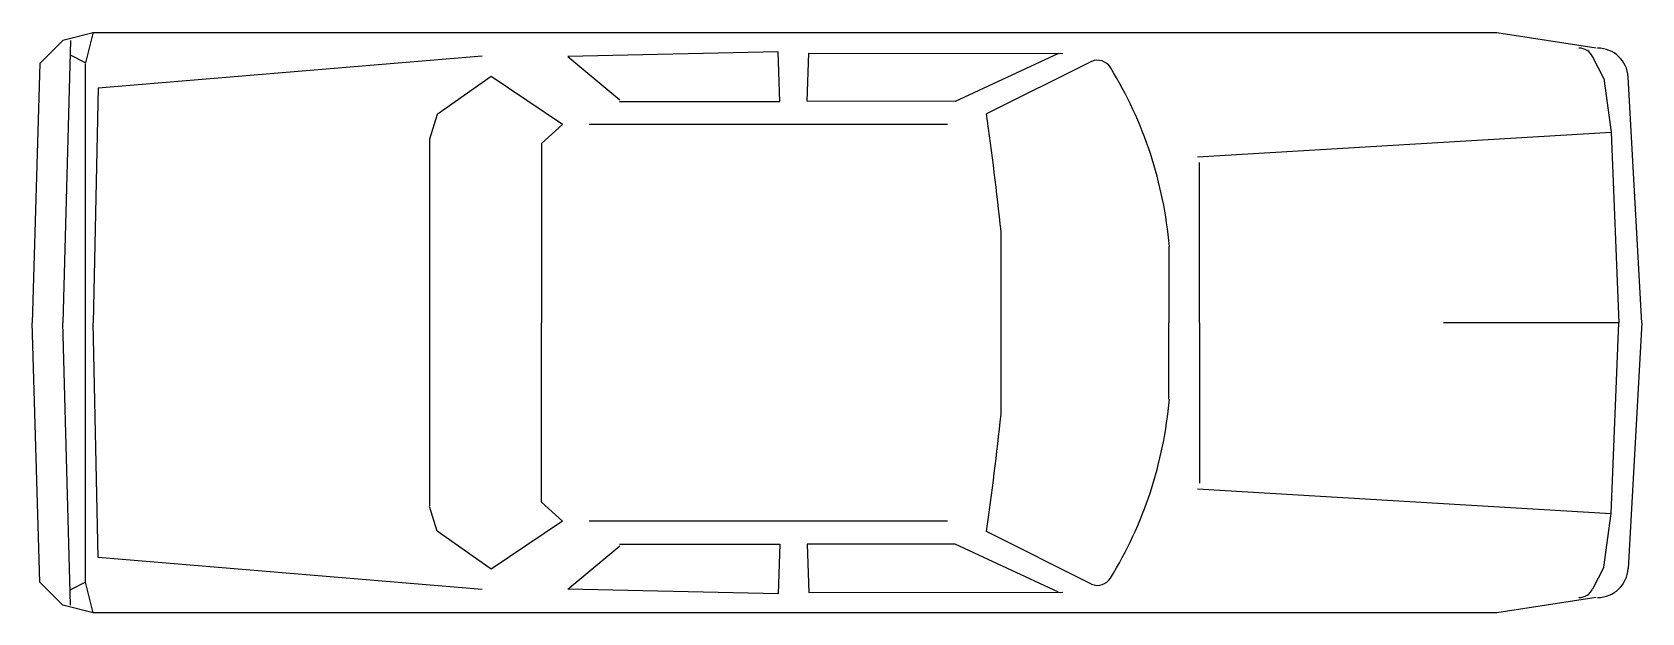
# Model space of a CAD drawing. Header units: millimetres. Extents: x -3289.88 to -3285.66, y 1911.17 to 1912.69.
import ezdxf

# ---------------------------------------------------------------- set-up
doc = ezdxf.new("R2010")
doc.units = ezdxf.units.MM
doc.header["$LTSCALE"] = 10
doc.layers.add('Veículos', color=2, linetype='Continuous')

msp = doc.modelspace()

# ---------------------------------------------------------------- linework, layer by layer
at = {"layer": 'Veículos'}
for p, q in [((-3289.718, 1912.6862), (-3289.798, 1912.6662)), ((-3289.718, 1912.6879), (-3289.738, 1912.6079)), ((-3286.038, 1912.6862), (-3289.718, 1912.6862)), ((-3285.778, 1912.6462), (-3286.038, 1912.6862)), ((-3289.798, 1912.6662), (-3289.858, 1912.6062)), ((-3289.778, 1912.6662), (-3289.798, 1911.9262)), ((-3287.9226, 1912.6361), (-3288.4738, 1912.6241)), ((-3287.918, 1912.5062), (-3287.9226, 1912.6361)), ((-3287.8464, 1912.5067), (-3287.8417, 1912.6327)), ((-3287.8417, 1912.6327), (-3287.1762, 1912.6321)), ((-3287.187, 1912.6322), (-3287.458, 1912.5062)), ((-3289.858, 1912.6062), (-3289.878, 1911.9262)), ((-3289.738, 1912.6079), (-3289.778, 1912.6279)), ((-3289.738, 1911.2462), (-3289.738, 1912.6062)), ((-3289.7052, 1912.5417), (-3288.698, 1912.6262)), ((-3288.4738, 1912.6241), (-3288.3373, 1912.5108)), ((-3287.101, 1912.6111), (-3287.3763, 1912.4735)), ((-3285.758, 1912.5662), (-3285.787, 1912.6241)), ((-3288.6746, 1912.5721), (-3288.8161, 1912.4721)), ((-3288.4876, 1912.446), (-3288.6746, 1912.5721)), ((-3285.758, 1912.5662), (-3285.738, 1912.4262)), ((-3285.658, 1911.9262), (-3285.694, 1912.5704)), ((-3289.7052, 1912.5417), (-3289.718, 1911.9262)), ((-3288.338, 1912.5062), (-3287.918, 1912.5062)), ((-3287.458, 1912.5062), (-3287.8464, 1912.5067)), ((-3288.8161, 1912.4721), (-3288.8365, 1912.4079)), ((-3288.4876, 1912.446), (-3288.5428, 1912.3965)), ((-3287.478, 1912.4462), (-3288.418, 1912.4462)), ((-3286.8231, 1912.3614), (-3285.738, 1912.4262)), ((-3285.738, 1912.4262), (-3285.718, 1911.9262)), ((-3288.8365, 1912.4079), (-3288.8365, 1911.4462)), ((-3288.5428, 1912.3965), (-3288.5428, 1911.9262)), ((-3286.818, 1911.9262), (-3286.818, 1912.3462)), ((-3287.338, 1911.6862), (-3287.338, 1912.1662)), ((-3286.898, 1912.1262), (-3286.898, 1911.9262)), ((-3289.858, 1911.2462), (-3289.878, 1911.9262)), ((-3289.778, 1911.1862), (-3289.798, 1911.9262)), ((-3289.7052, 1911.3107), (-3289.718, 1911.9262)), ((-3288.5428, 1911.4558), (-3288.5428, 1911.9262)), ((-3286.898, 1911.7262), (-3286.898, 1911.9262)), ((-3286.818, 1911.9262), (-3286.818, 1911.5062)), ((-3285.718, 1911.9262), (-3286.178, 1911.9262)), ((-3285.738, 1911.4262), (-3285.718, 1911.9262)), ((-3285.658, 1911.9262), (-3285.694, 1911.282)), ((-3288.4876, 1911.4064), (-3288.5428, 1911.4558)), ((-3286.8231, 1911.4909), (-3285.738, 1911.4262)), ((-3288.8161, 1911.3802), (-3288.8365, 1911.4445)), ((-3285.758, 1911.2862), (-3285.738, 1911.4262)), ((-3288.6746, 1911.2803), (-3288.8161, 1911.3802)), ((-3288.4876, 1911.4064), (-3288.6746, 1911.2803)), ((-3287.478, 1911.4062), (-3288.418, 1911.4062)), ((-3287.101, 1911.2413), (-3287.3763, 1911.3789)), ((-3288.4738, 1911.2283), (-3288.3373, 1911.3416)), ((-3288.338, 1911.3462), (-3287.918, 1911.3462)), ((-3287.918, 1911.3462), (-3287.9226, 1911.2163)), ((-3287.458, 1911.3462), (-3287.8464, 1911.3457)), ((-3287.8464, 1911.3457), (-3287.8417, 1911.2196)), ((-3287.187, 1911.2202), (-3287.458, 1911.3462)), ((-3289.7052, 1911.3123), (-3288.698, 1911.2279)), ((-3285.758, 1911.2862), (-3285.787, 1911.2283)), ((-3289.798, 1911.1862), (-3289.858, 1911.2462)), ((-3289.738, 1911.2462), (-3289.778, 1911.2262)), ((-3289.718, 1911.1662), (-3289.738, 1911.2462)), ((-3287.9226, 1911.2163), (-3288.4738, 1911.2283)), ((-3287.8417, 1911.2196), (-3287.1762, 1911.2203)), ((-3285.778, 1911.2062), (-3286.038, 1911.1662)), ((-3289.718, 1911.1662), (-3289.798, 1911.1862)), ((-3286.038, 1911.1662), (-3289.718, 1911.1662))]:
    msp.add_line(p, q, dxfattribs=at)
for centre, radius, start, end in [((-3285.8227, 1912.6062), 0.04, 26.5651, 90), ((-3285.7739, 1912.5662), 0.08, 3.0128, 90), ((-3287.0853, 1912.5743), 0.04, 31.5638, 113.1257), ((-3287.9647, 1912.034), 1.0721, 4.9379, 31.5638), ((-3294.879, 1911.3834), 7.5815, 5.92644, 8.26698), ((-3287.9647, 1911.8183), 1.0721, 328.4362, 355.0621), ((-3294.879, 1912.469), 7.5815, 351.73302, 354.07356), ((-3285.7739, 1911.2862), 0.08, 270, 356.9872), ((-3287.0853, 1911.2781), 0.04, 246.8743, 328.4362), ((-3285.8227, 1911.2462), 0.04, 270, 333.4349)]:
    msp.add_arc(centre, radius, start, end, dxfattribs=at)

doc.saveas('drawing.dxf')
